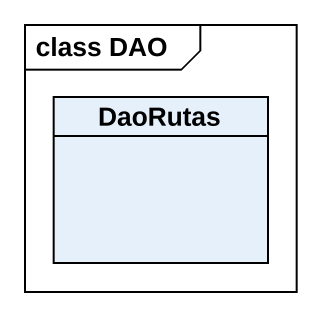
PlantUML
@startuml
mainframe class DAO
hide circle
hide empty members
class DaoRutas
@enduml
